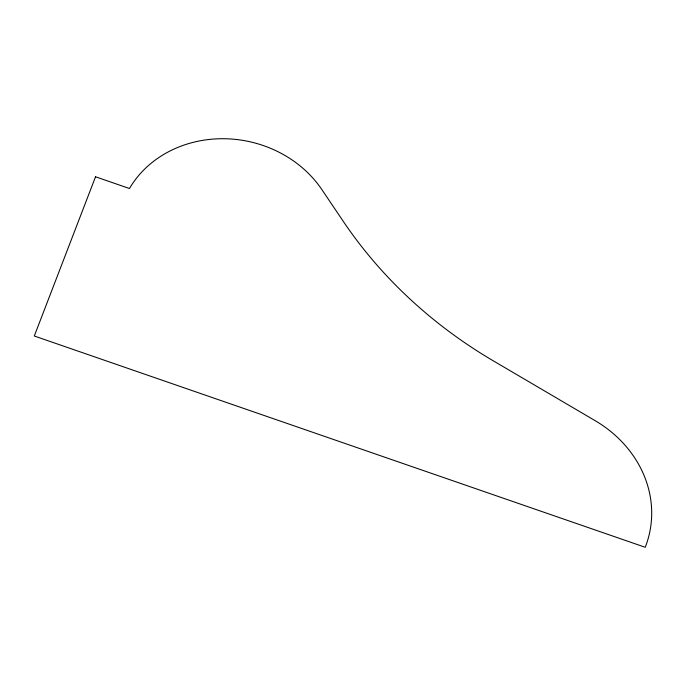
<?xml version="1.0" encoding="UTF-8"?>
<svg xmlns="http://www.w3.org/2000/svg" width="686" height="686" viewBox="0 0 686 686"><rect width="100%" height="100%" fill="white"/><g stroke="black" fill="none" stroke-linecap="round" stroke-linejoin="round"><path stroke-width="1.03" d="M95.534 176.782L34.3 336.003L645.226 547.282L645.74 545.953A118.369 104.898 11.8 0 0 595.122 420.655L493.311 360.845A456.979 404.972 11.8 0 1 342.546 220.266L321.854 189.585A111.038 98.398 11.8 0 0 223.284 138.718A111.038 98.398 11.8 0 0 129.474 188.521L95.534 176.782"/></g></svg>
